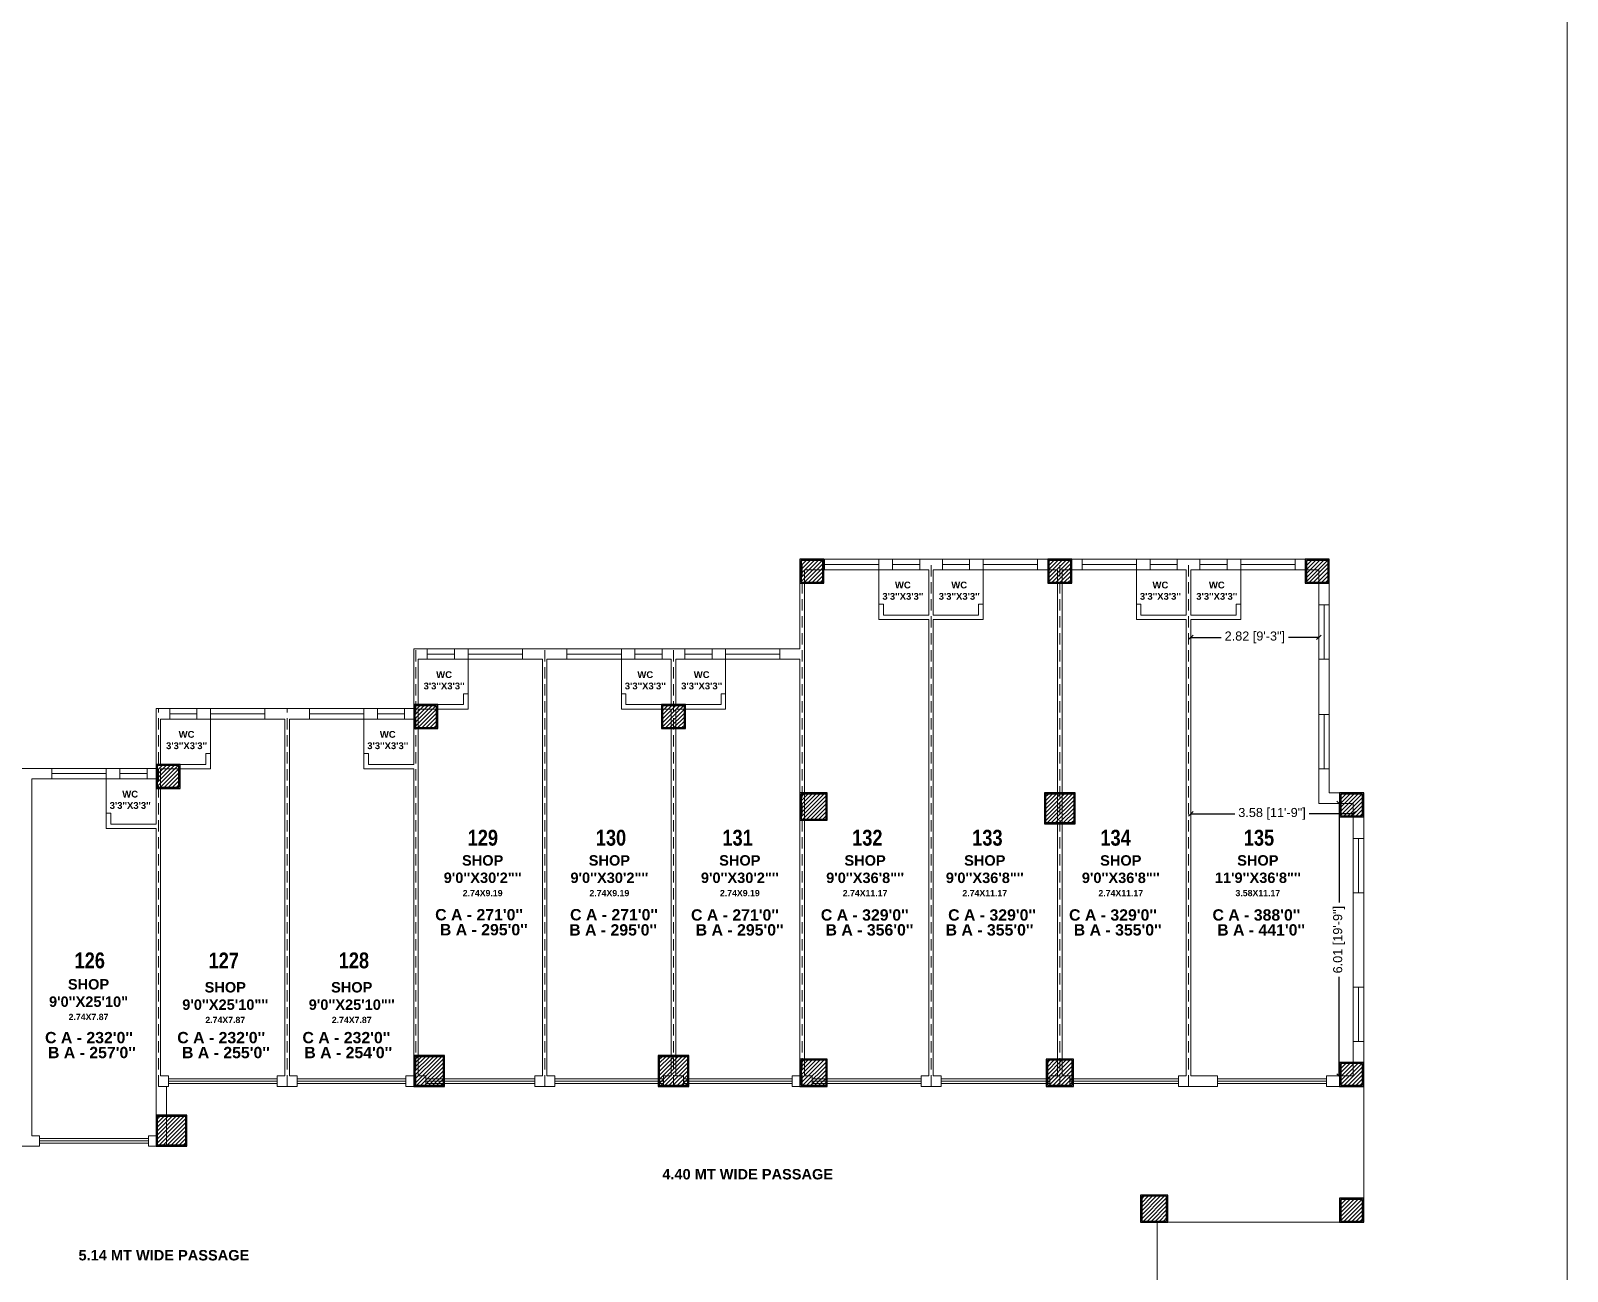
# Model space of a CAD drawing. Header units: metres. Extents: x 0 to 8495, y 0 to 3455.
# Drawn here: x 8360.82 to 8394.72, y 251.04 to 278.4 of the extents above; entities that cross this region are included whole.
import ezdxf

# ---------------------------------------------------------------- set-up
doc = ezdxf.new("R2010")
doc.units = ezdxf.units.M
doc.header["$MEASUREMENT"] = 0
doc.linetypes.add('DASH2', pattern=[0.375, 0.25, -0.125])
doc.layers.get('0').update_dxf_attribs({"lineweight": 18})
doc.layers.add('Columns', color=12, linetype='Continuous', lineweight=25)
doc.styles.add('Annotative', font='arial.ttf')
doc.styles.get("Standard").update_dxf_attribs({"font": 'ARIALN.TTF', "height": 0.2})
doc.dimstyles.get("Standard").update_dxf_attribs({"dimtxt": 0.2, "dimasz": 0.1, "dimexe": 0.08, "dimexo": 0.1125, "dimgap": 0.09, "dimtad": 0, "dimtoh": 1, "dimzin": 0, "dimdsep": 46, "dimtxsty": 'Annotative', "dimblk": 'OBLIQUE', "dimcen": 0.09, "dimse1": 1, "dimse2": 1, "dimclrt": 256, "dimadec": 0, "dimazin": 0, "dimtfac": 1, "dimtofl": 0, "dimtmove": 0, "dimatfit": 3, "dimldrblk": 'OBLIQUE', "dimfxl": 1, "dimtolj": 1, "dimtzin": 0, "dimarcsym": 0})

# ---------------------------------------------------------------- blocks, each defined once
blk = doc.blocks.new('_Oblique')
at = {"color": 0, "linetype": 'ByBlock', "lineweight": -2}
blk.add_line((-0.5, -0.5), (0.5, 0.5), dxfattribs=at)
blk = doc.blocks.new('*D61')
at = {"color": 0, "lineweight": -2, "transparency": 16777216}
for p, q in [((8386.419, 265.019), (8387.087, 265.019)), ((8389.243, 265.019), (8388.574, 265.019))]:
    blk.add_line(p, q, dxfattribs=at)
at = {"layer": 'Defpoints', "color": 0, "transparency": 16777216}
for p in [(8386.419, 266.513), (8389.243, 266.513), (8389.243, 265.019)]:
    blk.add_point(p, dxfattribs=at)
at = {"color": 0, "lineweight": -2, "transparency": 16777216, "xscale": 0.1, "yscale": 0.1, "zscale": 0.1, "rotation": 180}
blk.add_blockref('_Oblique', (8386.419, 265.019), dxfattribs=at)
at = {"color": 0, "lineweight": -2, "transparency": 16777216, "xscale": 0.1, "yscale": 0.1, "zscale": 0.1}
blk.add_blockref('_Oblique', (8389.243, 265.019), dxfattribs=at)
at = {"lineweight": 0, "transparency": 16777216, "insert": (8387.831, 265.019), "char_height": 0.2, "attachment_point": 5, "style": 'Annotative'}
blk.add_mtext('\\A1;2.82 [9\'-3"]', dxfattribs=at)
blk = doc.blocks.new('*D62')
at = {"color": 0, "lineweight": -2, "transparency": 16777216}
for p, q in [((8386.419, 261.126), (8387.391, 261.126)), ((8390.002, 261.126), (8389.03, 261.126))]:
    blk.add_line(p, q, dxfattribs=at)
at = {"layer": 'Defpoints', "color": 0, "transparency": 16777216}
for p in [(8386.419, 261.357), (8386.419, 261.126), (8390.002, 261.357)]:
    blk.add_point(p, dxfattribs=at)
at = {"color": 0, "lineweight": -2, "transparency": 16777216, "xscale": 0.1, "yscale": 0.1, "zscale": 0.1, "rotation": 180}
blk.add_blockref('_Oblique', (8386.419, 261.126), dxfattribs=at)
at = {"color": 0, "lineweight": -2, "transparency": 16777216, "xscale": 0.1, "yscale": 0.1, "zscale": 0.1}
blk.add_blockref('_Oblique', (8390.002, 261.126), dxfattribs=at)
at = {"lineweight": 0, "transparency": 16777216, "insert": (8388.21, 261.126), "char_height": 0.2, "attachment_point": 5, "style": 'Annotative'}
blk.add_mtext('\\A1;3.58 [11\'-9"]', dxfattribs=at)
blk = doc.blocks.new('*D63')
at = {"color": 0, "lineweight": -2, "transparency": 16777216}
for p, q in [((8389.688, 261.357), (8389.688, 259.17)), ((8389.688, 255.344), (8389.688, 257.531))]:
    blk.add_line(p, q, dxfattribs=at)
at = {"layer": 'Defpoints', "color": 0, "transparency": 16777216}
for p in [(8390.002, 261.357), (8389.688, 255.344), (8390.002, 255.344)]:
    blk.add_point(p, dxfattribs=at)
at = {"color": 0, "lineweight": -2, "transparency": 16777216, "xscale": 0.1, "yscale": 0.1, "zscale": 0.1}
for p, rotation in [((8389.688, 261.357), 90), ((8389.688, 255.344), 270)]:
    blk.add_blockref('_Oblique', p, dxfattribs=dict(at, rotation=rotation))
at = {"lineweight": 0, "transparency": 16777216, "insert": (8389.688, 258.351), "char_height": 0.2, "attachment_point": 5, "rotation": 90, "style": 'Annotative'}
blk.add_mtext('\\A1;6.01 [19\'-9"]', dxfattribs=at)

msp = doc.modelspace()

# ---------------------------------------------------------------- hatches: boundary and pattern name
at = {"layer": 'Columns', "lineweight": 20}
h = msp.add_hatch(dxfattribs=at)
h.set_pattern_fill('ANSI31', color=5, scale=0.5)
h.set_pattern_definition([(45, (1246.628405, -191.617604), (-0.0441941738, 0.0441941738), [])])
h.paths.add_polyline_path([(8377.82, 266.238), (8378.3, 266.238), (8378.3, 266.718), (8377.82, 266.718)])
h = msp.add_hatch(dxfattribs=at)
h.set_pattern_fill('ANSI31', color=5, scale=0.5)
h.set_pattern_definition([(45, (1252.095837, -191.617604), (-0.0441941738, 0.0441941738), [])])
h.paths.add_polyline_path([(8383.288, 266.238), (8383.768, 266.238), (8383.768, 266.718), (8383.288, 266.718)])
h = msp.add_hatch(dxfattribs=at)
h.set_pattern_fill('ANSI31', color=5, scale=0.5)
h.set_pattern_definition([(45, (1257.77601, -191.617604), (-0.0441941738, 0.0441941738), [])])
h.paths.add_polyline_path([(8388.968, 266.238), (8389.448, 266.238), (8389.448, 266.718), (8388.968, 266.718)])
h = msp.add_hatch(dxfattribs=at)
h.set_pattern_fill('ANSI31', color=5, scale=0.5)
h.set_pattern_definition([(45, (1238.10476, -194.824594), (-0.0441941738, 0.0441941738), [])])
h.paths.add_polyline_path([(8369.297, 263.031), (8369.777, 263.031), (8369.777, 263.511), (8369.297, 263.511)])
h = msp.add_hatch(dxfattribs=at)
h.set_pattern_fill('ANSI31', color=5, scale=0.5)
h.set_pattern_definition([(45, (1243.57219, -194.824594), (-0.0441941738, 0.0441941738), [])])
h.paths.add_polyline_path([(8374.764, 263.031), (8375.244, 263.031), (8375.244, 263.511), (8374.764, 263.511)])
h = msp.add_hatch(dxfattribs=at)
h.set_pattern_fill('ANSI31', color=5, scale=0.5)
h.set_pattern_definition([(45, (1232.42233, -196.14259), (-0.0441941738, 0.0441941738), [])])
h.paths.add_polyline_path([(8363.614, 261.713), (8364.094, 261.713), (8364.094, 262.193), (8363.614, 262.193)])
at = {"layer": 'Columns'}
h = msp.add_hatch(dxfattribs=at)
h.set_pattern_fill('ANSI31', scale=0.5)
h.set_pattern_definition([(45, (1246.663405, -196.77355), (-0.0441941738, 0.0441941738), [])])
h.paths.add_polyline_path([(8377.82, 261.012), (8378.37, 261.012), (8378.37, 261.562), (8377.82, 261.562)])
h = msp.add_hatch(dxfattribs=at)
h.set_pattern_fill('ANSI31', color=6, scale=0.5)
h.set_pattern_definition([(45, (1252.170837, -196.92355), (-0.0441941738, 0.0441941738), [])])
h.paths.add_polyline_path([(8383.843, 260.932), (8383.843, 261.562), (8383.213, 261.562), (8383.213, 260.932)])
at = {"layer": 'Columns', "lineweight": 20}
h = msp.add_hatch(dxfattribs=at)
h.set_pattern_fill('ANSI31', color=5, scale=0.5)
h.set_pattern_definition([(45, (1258.53495, -196.77355), (-0.0441941738, 0.0441941738), [])])
h.paths.add_polyline_path([(8389.727, 261.082), (8390.207, 261.082), (8390.207, 261.562), (8389.727, 261.562)])
at = {"layer": 'Columns'}
h = msp.add_hatch(dxfattribs=at)
h.set_pattern_fill('ANSI31', color=6, scale=0.5)
h.set_pattern_definition([(45, (1238.25476, -202.71749), (-0.0441941738, 0.0441941738), [])])
h.paths.add_polyline_path([(8369.927, 255.139), (8369.927, 255.769), (8369.297, 255.769), (8369.297, 255.139)])
h = msp.add_hatch(dxfattribs=at)
h.set_pattern_fill('ANSI31', color=6, scale=0.5)
h.set_pattern_definition([(45, (1243.64719, -202.71749), (-0.0441941738, 0.0441941738), [])])
h.paths.add_polyline_path([(8375.319, 255.139), (8375.319, 255.769), (8374.689, 255.769), (8374.689, 255.139)])
h = msp.add_hatch(dxfattribs=at)
h.set_pattern_fill('ANSI31', scale=0.5)
h.set_pattern_definition([(45, (1246.663405, -202.64749), (-0.0441941738, 0.0441941738), [])])
h.paths.add_polyline_path([(8377.82, 255.139), (8378.37, 255.139), (8378.37, 255.689), (8377.82, 255.689)])
h = msp.add_hatch(dxfattribs=at)
h.set_pattern_fill('ANSI31', scale=0.5)
h.set_pattern_definition([(45, (1252.095837, -202.64749), (-0.0441941738, 0.0441941738), [])])
h.paths.add_polyline_path([(8383.253, 255.139), (8383.803, 255.139), (8383.803, 255.689), (8383.253, 255.689)])
at = {"layer": 'Columns', "lineweight": 20}
h = msp.add_hatch(dxfattribs=at)
h.set_pattern_fill('ANSI31', color=5, scale=0.5)
h.set_pattern_definition([(45, (1258.53495, -202.71749), (-0.0441941738, 0.0441941738), [])])
h.paths.add_polyline_path([(8389.727, 255.139), (8390.207, 255.139), (8390.207, 255.619), (8389.727, 255.619)])
at = {"layer": 'Columns'}
h = msp.add_hatch(dxfattribs=at)
h.set_pattern_fill('ANSI31', color=6, scale=0.5)
h.set_pattern_definition([(45, (1232.57233, -204.035485), (-0.0441941738, 0.0441941738), [])])
h.paths.add_polyline_path([(8364.244, 253.821), (8364.244, 254.451), (8363.614, 254.451), (8363.614, 253.821)])
h = msp.add_hatch(dxfattribs=at)
h.set_pattern_fill('ANSI31', scale=0.5)
h.set_pattern_definition([(45, (1254.17705, -205.645864), (-0.0441941738, 0.0441941738), [])])
h.paths.add_polyline_path([(8385.334, 252.14), (8385.884, 252.14), (8385.884, 252.69), (8385.334, 252.69)])
at = {"layer": 'Columns', "lineweight": 20}
h = msp.add_hatch(dxfattribs=at)
h.set_pattern_fill('ANSI31', color=5, scale=0.5)
h.set_pattern_definition([(45, (1258.53495, -205.715864), (-0.0441941738, 0.0441941738), [])])
h.paths.add_polyline_path([(8389.727, 252.14), (8390.207, 252.14), (8390.207, 252.62), (8389.727, 252.62)])

# ---------------------------------------------------------------- linework, layer by layer
at = {"lineweight": 0}
for p, q in [((8386.549, 266.743), (8377.795, 266.743)), ((8377.795, 264.766), (8377.795, 266.743)), ((8380.636, 266.513), (8377.895, 266.513)), ((8377.895, 266.084), (8377.895, 266.513)), ((8379.536, 266.513), (8379.536, 265.413)), ((8379.636, 266.513), (8379.536, 266.513)), ((8379.536, 266.513), (8379.536, 265.753)), ((8379.636, 266.513), (8380.636, 266.513)), ((8380.636, 266.513), (8379.636, 266.513)), ((8380.136, 266.743), (8379.836, 266.743)), ((8379.836, 266.743), (8379.836, 266.513)), ((8379.836, 266.628), (8380.436, 266.628)), ((8379.836, 266.513), (8380.436, 266.513)), ((8380.436, 266.513), (8380.436, 266.743)), ((8383.478, 266.743), (8380.636, 266.743)), ((8380.636, 266.513), (8380.636, 265.513)), ((8380.636, 266.084), (8380.636, 266.513)), ((8380.636, 266.513), (8380.636, 265.513)), ((8380.636, 266.513), (8380.636, 265.513)), ((8380.636, 266.513), (8380.636, 265.513)), ((8380.636, 266.513), (8380.636, 265.513)), ((8380.636, 266.084), (8380.636, 266.513)), ((8380.736, 266.513), (8380.736, 265.513)), ((8383.478, 266.513), (8380.736, 266.513)), ((8380.736, 266.084), (8380.736, 266.513)), ((8380.736, 266.513), (8380.736, 265.513)), ((8380.736, 266.084), (8380.736, 266.513)), ((8380.736, 266.513), (8380.736, 265.513)), ((8380.736, 266.513), (8380.736, 265.513)), ((8380.736, 266.513), (8380.736, 265.513)), ((8381.736, 266.513), (8380.736, 266.513)), ((8380.736, 266.513), (8380.736, 265.513)), ((8380.736, 266.513), (8381.736, 266.513)), ((8380.936, 266.513), (8380.936, 266.743)), ((8381.536, 266.628), (8380.936, 266.628)), ((8381.536, 266.513), (8380.936, 266.513)), ((8381.236, 266.743), (8381.536, 266.743)), ((8381.536, 266.743), (8381.536, 266.513)), ((8381.736, 266.513), (8381.836, 266.513)), ((8381.836, 266.513), (8381.836, 265.413)), ((8381.836, 266.513), (8381.836, 265.753)), ((8382.478, 266.513), (8383.478, 266.513)), ((8383.478, 266.513), (8382.478, 266.513)), ((8386.549, 266.743), (8383.478, 266.743)), ((8383.478, 266.513), (8383.478, 265.513)), ((8383.478, 266.084), (8383.478, 266.513)), ((8383.478, 266.513), (8383.478, 265.513)), ((8383.478, 266.513), (8383.478, 265.513)), ((8383.478, 266.513), (8383.478, 265.513)), ((8383.478, 266.513), (8383.478, 265.513)), ((8383.478, 266.513), (8383.478, 265.513)), ((8383.478, 266.084), (8383.478, 266.513)), ((8383.478, 266.513), (8383.478, 265.513)), ((8383.478, 266.513), (8383.478, 265.513)), ((8383.478, 266.513), (8383.478, 265.513)), ((8383.478, 266.513), (8383.478, 265.513)), ((8386.319, 266.513), (8383.578, 266.513)), ((8383.578, 266.084), (8383.578, 266.513)), ((8383.578, 266.513), (8383.578, 255.344)), ((8383.578, 266.084), (8383.578, 266.513)), ((8385.219, 266.513), (8385.219, 265.413)), ((8385.319, 266.513), (8385.219, 266.513)), ((8385.219, 266.513), (8385.219, 265.753)), ((8385.319, 266.513), (8386.319, 266.513)), ((8386.319, 266.513), (8385.319, 266.513)), ((8385.819, 266.743), (8385.519, 266.743)), ((8385.519, 266.743), (8385.519, 266.513)), ((8385.519, 266.628), (8386.119, 266.628)), ((8385.519, 266.513), (8386.119, 266.513)), ((8386.119, 266.513), (8386.119, 266.743)), ((8386.319, 266.513), (8386.319, 265.513)), ((8386.319, 266.513), (8386.319, 265.513)), ((8386.319, 266.513), (8386.319, 265.513)), ((8386.319, 266.513), (8386.319, 265.513)), ((8386.319, 266.513), (8386.319, 265.513)), ((8386.319, 266.513), (8386.319, 265.513)), ((8386.419, 266.513), (8386.419, 265.513)), ((8386.419, 266.513), (8389.243, 266.513)), ((8386.419, 266.513), (8386.419, 265.513)), ((8386.419, 266.513), (8386.419, 265.513)), ((8386.419, 266.513), (8386.419, 265.513)), ((8386.419, 266.513), (8386.419, 265.513)), ((8386.419, 266.513), (8386.419, 265.513)), ((8387.419, 266.513), (8386.419, 266.513)), ((8386.419, 266.513), (8386.419, 265.513)), ((8386.419, 266.513), (8387.419, 266.513)), ((8386.549, 266.743), (8389.473, 266.743)), ((8386.619, 266.513), (8386.619, 266.743)), ((8387.219, 266.628), (8386.619, 266.628)), ((8387.219, 266.513), (8386.619, 266.513)), ((8386.919, 266.743), (8387.219, 266.743)), ((8387.219, 266.743), (8387.219, 266.513)), ((8387.419, 266.513), (8387.519, 266.513)), ((8387.519, 266.513), (8387.519, 265.413)), ((8387.519, 266.513), (8387.519, 265.753)), ((8388.819, 266.513), (8388.719, 266.513)), ((8389.243, 266.513), (8389.243, 261.357)), ((8389.473, 266.743), (8389.473, 261.587)), ((8377.895, 266.084), (8377.895, 255.344)), ((8383.478, 266.072), (8383.478, 265.513)), ((8383.478, 266.072), (8383.478, 265.513)), ((8379.536, 265.753), (8379.636, 265.753)), ((8379.636, 265.753), (8379.636, 265.513)), ((8379.636, 265.513), (8380.636, 265.513)), ((8381.736, 265.513), (8380.736, 265.513)), ((8381.736, 265.753), (8381.736, 265.513)), ((8381.836, 265.753), (8381.736, 265.753)), ((8385.219, 265.753), (8385.319, 265.753)), ((8385.319, 265.753), (8385.319, 265.513)), ((8385.319, 265.513), (8386.319, 265.513)), ((8387.419, 265.513), (8386.419, 265.513)), ((8387.419, 265.753), (8387.419, 265.513)), ((8387.519, 265.753), (8387.419, 265.753)), ((8379.536, 265.413), (8380.636, 265.413)), ((8380.636, 265.413), (8380.636, 255.344)), ((8380.736, 265.413), (8380.736, 255.344)), ((8381.836, 265.413), (8380.736, 265.413)), ((8383.478, 265.413), (8383.478, 255.344)), ((8383.478, 265.413), (8383.478, 255.344)), ((8385.219, 265.413), (8386.319, 265.413)), ((8386.319, 265.413), (8386.319, 255.344)), ((8386.419, 265.413), (8386.419, 255.344)), ((8387.519, 265.413), (8386.419, 265.413)), ((8375.054, 264.766), (8369.272, 264.766)), ((8369.272, 263.448), (8369.272, 264.766)), ((8372.113, 264.536), (8369.372, 264.536)), ((8369.372, 263.536), (8369.372, 264.536)), ((8369.372, 264.536), (8369.372, 263.536)), ((8369.372, 264.107), (8369.372, 264.536)), ((8369.372, 264.536), (8369.372, 263.536)), ((8369.372, 264.107), (8369.372, 264.536)), ((8369.372, 264.536), (8369.372, 263.536)), ((8369.372, 264.536), (8369.372, 263.536)), ((8369.372, 264.536), (8369.372, 263.536)), ((8370.372, 264.536), (8369.372, 264.536)), ((8369.372, 264.536), (8369.372, 263.536)), ((8369.372, 264.536), (8370.372, 264.536)), ((8369.572, 264.536), (8369.572, 264.766)), ((8370.172, 264.651), (8369.572, 264.651)), ((8370.172, 264.536), (8369.572, 264.536)), ((8369.872, 264.766), (8370.172, 264.766)), ((8370.172, 264.766), (8370.172, 264.536)), ((8370.372, 264.536), (8370.472, 264.536)), ((8370.472, 264.536), (8370.472, 263.436)), ((8370.472, 264.536), (8370.472, 263.776)), ((8374.954, 264.766), (8372.113, 264.766)), ((8372.113, 264.536), (8372.113, 255.344)), ((8372.213, 264.536), (8372.213, 255.344)), ((8374.954, 264.536), (8372.213, 264.536)), ((8372.213, 264.107), (8372.213, 264.536)), ((8373.854, 264.536), (8373.854, 263.436)), ((8373.954, 264.536), (8373.854, 264.536)), ((8373.854, 264.536), (8373.854, 263.776)), ((8373.954, 264.536), (8374.954, 264.536)), ((8374.954, 264.536), (8373.954, 264.536)), ((8374.454, 264.766), (8374.154, 264.766)), ((8374.154, 264.766), (8374.154, 264.536)), ((8374.154, 264.651), (8374.754, 264.651)), ((8374.154, 264.536), (8374.754, 264.536)), ((8374.754, 264.536), (8374.754, 264.766)), ((8377.795, 264.766), (8374.954, 264.766)), ((8374.954, 264.536), (8374.954, 263.536)), ((8374.954, 264.107), (8374.954, 264.536)), ((8374.954, 264.536), (8374.954, 263.536)), ((8374.954, 264.536), (8374.954, 263.536)), ((8374.954, 264.536), (8374.954, 263.536)), ((8374.954, 264.536), (8374.954, 263.536)), ((8374.954, 264.107), (8374.954, 264.536)), ((8375.054, 264.536), (8375.054, 263.536)), ((8377.795, 264.536), (8375.054, 264.536)), ((8375.054, 264.107), (8375.054, 264.536)), ((8375.054, 264.536), (8375.054, 263.536)), ((8375.054, 264.107), (8375.054, 264.536)), ((8375.054, 264.536), (8375.054, 263.536)), ((8375.054, 264.536), (8375.054, 263.536)), ((8375.054, 264.536), (8375.054, 263.536)), ((8376.054, 264.536), (8375.054, 264.536)), ((8375.054, 264.536), (8375.054, 263.536)), ((8375.054, 264.536), (8376.054, 264.536)), ((8375.254, 264.536), (8375.254, 264.766)), ((8375.854, 264.651), (8375.254, 264.651)), ((8375.854, 264.536), (8375.254, 264.536)), ((8375.554, 264.766), (8375.854, 264.766)), ((8375.854, 264.766), (8375.854, 264.536)), ((8376.054, 264.536), (8376.154, 264.536)), ((8376.154, 264.536), (8376.154, 263.436)), ((8376.154, 264.536), (8376.154, 263.776)), ((8377.795, 264.766), (8376.695, 264.766)), ((8376.795, 264.536), (8377.795, 264.536)), ((8377.795, 264.536), (8376.795, 264.536)), ((8377.795, 264.536), (8377.795, 263.536)), ((8377.795, 264.536), (8377.795, 263.536)), ((8377.795, 264.536), (8377.795, 263.536)), ((8377.795, 264.536), (8377.795, 263.536)), ((8377.795, 264.536), (8377.795, 263.536)), ((8377.795, 264.536), (8377.795, 263.536)), ((8369.372, 264.107), (8369.372, 263.536)), ((8374.954, 264.095), (8374.954, 263.536)), ((8370.372, 263.776), (8370.372, 263.536)), ((8370.472, 263.776), (8370.372, 263.776)), ((8373.854, 263.776), (8373.954, 263.776)), ((8373.954, 263.776), (8373.954, 263.536)), ((8376.054, 263.776), (8376.054, 263.536)), ((8376.154, 263.776), (8376.054, 263.776)), ((8369.272, 263.448), (8363.589, 263.448)), ((8363.589, 262.13), (8363.589, 263.448)), ((8363.589, 263.448), (8363.589, 262.448)), ((8363.589, 263.019), (8363.589, 263.448)), ((8363.589, 263.448), (8363.589, 262.448)), ((8363.589, 263.448), (8363.589, 262.448)), ((8363.589, 263.448), (8363.589, 262.448)), ((8363.589, 263.448), (8363.589, 262.448)), ((8363.589, 263.019), (8363.589, 263.448)), ((8364.689, 263.448), (8363.689, 263.448)), ((8363.689, 263.448), (8364.689, 263.448)), ((8363.889, 263.218), (8363.889, 263.448)), ((8364.189, 263.448), (8364.489, 263.448)), ((8364.489, 263.448), (8364.489, 263.218)), ((8369.272, 263.448), (8366.43, 263.448)), ((8368.772, 263.448), (8368.472, 263.448)), ((8368.472, 263.448), (8368.472, 263.218)), ((8369.072, 263.218), (8369.072, 263.448)), ((8370.372, 263.536), (8369.372, 263.536)), ((8369.372, 263.436), (8369.372, 256.432)), ((8370.472, 263.436), (8369.372, 263.436)), ((8373.854, 263.436), (8374.954, 263.436)), ((8373.954, 263.536), (8374.954, 263.536)), ((8374.954, 263.436), (8374.954, 255.344)), ((8376.054, 263.536), (8375.054, 263.536)), ((8375.054, 263.436), (8375.054, 255.344)), ((8376.154, 263.436), (8375.054, 263.436)), ((8377.795, 263.436), (8377.795, 255.344)), ((8363.689, 263.218), (8363.689, 262.218)), ((8366.43, 263.218), (8363.689, 263.218)), ((8363.689, 262.789), (8363.689, 263.218)), ((8363.689, 263.218), (8363.689, 262.448)), ((8363.689, 263.019), (8363.689, 263.218)), ((8363.689, 263.218), (8363.689, 262.448)), ((8363.689, 263.019), (8363.689, 263.218)), ((8363.689, 263.218), (8363.689, 262.448)), ((8363.689, 263.218), (8363.689, 262.448)), ((8363.689, 263.218), (8363.689, 262.448)), ((8363.689, 263.218), (8363.689, 262.448)), ((8364.489, 263.333), (8363.889, 263.333)), ((8364.489, 263.218), (8363.889, 263.218)), ((8364.689, 263.218), (8364.789, 263.218)), ((8364.789, 263.218), (8364.789, 262.118)), ((8364.789, 263.218), (8364.789, 262.458)), ((8366.43, 263.218), (8366.43, 255.344)), ((8366.53, 263.218), (8366.53, 255.344)), ((8369.272, 263.218), (8366.53, 263.218)), ((8368.172, 263.218), (8368.172, 262.118)), ((8368.272, 263.218), (8368.172, 263.218)), ((8368.172, 263.218), (8368.172, 262.458)), ((8368.272, 263.218), (8369.272, 263.218)), ((8369.272, 263.218), (8368.272, 263.218)), ((8368.472, 263.333), (8369.072, 263.333)), ((8368.472, 263.218), (8369.072, 263.218)), ((8369.272, 263.218), (8369.272, 262.218)), ((8369.272, 262.218), (8369.272, 263.218)), ((8369.272, 263.218), (8369.272, 262.218)), ((8369.272, 262.789), (8369.272, 263.218)), ((8369.272, 263.218), (8369.272, 262.218)), ((8369.272, 263.218), (8369.272, 262.218)), ((8369.272, 263.218), (8369.272, 262.218)), ((8369.272, 263.218), (8369.272, 262.218)), ((8369.272, 262.789), (8369.272, 263.218)), ((8363.589, 263.007), (8363.589, 262.448)), ((8369.272, 262.777), (8369.272, 262.218)), ((8364.689, 262.458), (8364.689, 262.218)), ((8364.789, 262.458), (8364.689, 262.458)), ((8368.172, 262.458), (8368.272, 262.458)), ((8368.272, 262.458), (8368.272, 262.218)), ((8363.589, 262.13), (8357.907, 262.13)), ((8363.089, 262.13), (8362.789, 262.13)), ((8362.789, 262.13), (8362.789, 261.9)), ((8363.389, 261.9), (8363.389, 262.13)), ((8364.689, 262.218), (8363.689, 262.218)), ((8363.689, 262.118), (8363.689, 255.344)), ((8364.789, 262.118), (8363.689, 262.118)), ((8368.172, 262.118), (8369.272, 262.118)), ((8368.272, 262.218), (8369.272, 262.218)), ((8369.272, 262.118), (8369.272, 255.344)), ((8360.848, 261.9), (8360.848, 254.026)), ((8363.589, 261.9), (8360.848, 261.9)), ((8362.489, 261.9), (8362.489, 260.8)), ((8362.589, 261.9), (8362.489, 261.9)), ((8362.489, 261.9), (8362.489, 261.14)), ((8362.589, 261.9), (8363.589, 261.9)), ((8363.589, 261.9), (8362.589, 261.9)), ((8362.789, 262.015), (8363.389, 262.015)), ((8362.789, 261.9), (8363.389, 261.9)), ((8363.589, 261.9), (8363.589, 260.9)), ((8389.473, 261.587), (8390.232, 261.587)), ((8390.232, 261.587), (8390.232, 254.89)), ((8362.489, 261.14), (8362.589, 261.14)), ((8362.589, 261.14), (8362.589, 260.9)), ((8389.243, 261.357), (8390.002, 261.357)), ((8390.002, 261.357), (8390.002, 255.344)), ((8362.489, 260.8), (8363.589, 260.8)), ((8362.589, 260.9), (8363.589, 260.9)), ((8363.589, 260.8), (8363.589, 254.026)), ((8369.372, 256.432), (8369.372, 255.344)), ((8363.86, 255.344), (8363.689, 255.344)), ((8363.86, 255.344), (8363.86, 255.114)), ((8366.43, 255.344), (8366.26, 255.344)), ((8366.26, 255.344), (8366.26, 255.114)), ((8366.701, 255.344), (8366.53, 255.344)), ((8366.701, 255.344), (8366.701, 255.114)), ((8369.272, 255.344), (8369.101, 255.344)), ((8369.101, 255.344), (8369.101, 255.114)), ((8369.542, 255.344), (8369.372, 255.344)), ((8369.542, 255.344), (8369.542, 255.114)), ((8372.113, 255.344), (8371.942, 255.344)), ((8371.942, 255.344), (8371.942, 255.114)), ((8372.383, 255.344), (8372.213, 255.344)), ((8372.383, 255.344), (8372.383, 255.114)), ((8374.954, 255.344), (8374.783, 255.344)), ((8374.783, 255.344), (8374.783, 255.114)), ((8375.225, 255.344), (8375.054, 255.344)), ((8375.225, 255.344), (8375.225, 255.114)), ((8377.795, 255.344), (8377.625, 255.344)), ((8377.625, 255.344), (8377.625, 255.114)), ((8378.066, 255.344), (8377.895, 255.344)), ((8378.066, 255.344), (8378.066, 255.114)), ((8380.636, 255.344), (8380.466, 255.344)), ((8380.466, 255.344), (8380.466, 255.114)), ((8380.907, 255.344), (8380.736, 255.344)), ((8380.907, 255.344), (8380.907, 255.114)), ((8383.478, 255.344), (8383.307, 255.344)), ((8383.307, 255.344), (8383.307, 255.114)), ((8383.478, 255.344), (8383.307, 255.344)), ((8383.307, 255.344), (8383.307, 255.114)), ((8383.748, 255.344), (8383.578, 255.344)), ((8383.748, 255.344), (8383.578, 255.344)), ((8383.748, 255.344), (8383.748, 255.114)), ((8383.748, 255.344), (8383.748, 255.114)), ((8386.319, 255.344), (8386.148, 255.344)), ((8386.148, 255.344), (8386.148, 255.114)), ((8387.01, 255.344), (8386.419, 255.344)), ((8387.01, 255.344), (8387.01, 255.114)), ((8389.41, 255.344), (8389.41, 255.114)), ((8389.41, 255.344), (8390.002, 255.344)), ((8363.819, 255.114), (8363.819, 253.796)), ((8363.86, 255.114), (8363.819, 255.114)), ((8366.701, 255.114), (8366.26, 255.114)), ((8369.502, 255.114), (8369.101, 255.114)), ((8369.542, 255.114), (8369.502, 255.114)), ((8372.383, 255.114), (8371.942, 255.114)), ((8375.054, 255.114), (8374.783, 255.114)), ((8375.225, 255.114), (8375.054, 255.114)), ((8378.066, 255.114), (8377.625, 255.114)), ((8380.736, 255.114), (8380.466, 255.114)), ((8380.907, 255.114), (8380.736, 255.114)), ((8383.578, 255.114), (8383.307, 255.114)), ((8383.578, 255.114), (8383.307, 255.114)), ((8383.748, 255.114), (8383.578, 255.114)), ((8383.748, 255.114), (8383.578, 255.114)), ((8386.549, 255.114), (8386.148, 255.114)), ((8386.419, 255.114), (8387.01, 255.114)), ((8387.01, 255.114), (8386.549, 255.114)), ((8389.473, 255.114), (8389.41, 255.114)), ((8389.41, 255.114), (8390.002, 255.114)), ((8390.002, 255.114), (8389.41, 255.114)), ((8390.232, 255.114), (8389.473, 255.114)), ((8361.019, 254.026), (8360.848, 254.026)), ((8361.019, 254.026), (8361.019, 253.796)), ((8363.589, 254.026), (8363.419, 254.026)), ((8363.419, 254.026), (8363.419, 253.796)), ((8361.019, 253.796), (8360.577, 253.796)), ((8363.819, 253.796), (8363.419, 253.796))]:
    msp.add_line(p, q, dxfattribs=at)
at = {"color": 1, "linetype": 'DASH2', "lineweight": 0}
for p, q in [((8377.845, 255.114), (8377.845, 266.743)), ((8380.686, 255.114), (8380.686, 266.743)), ((8383.528, 255.114), (8383.528, 266.743)), ((8386.369, 255.114), (8386.369, 266.743)), ((8369.322, 255.114), (8369.322, 264.766)), ((8372.163, 255.114), (8372.163, 264.766)), ((8375.004, 255.114), (8375.004, 264.766)), ((8363.639, 255.114), (8363.639, 263.448)), ((8366.48, 255.114), (8366.48, 263.448))]:
    msp.add_line(p, q, dxfattribs=at)
at = {"color": 134, "lineweight": 0}
for p, q in [((8379.536, 266.513), (8379.536, 265.753)), ((8381.836, 266.513), (8381.836, 265.753)), ((8385.219, 266.513), (8385.219, 265.753)), ((8387.519, 266.513), (8387.519, 265.753)), ((8370.472, 264.536), (8370.472, 263.776)), ((8373.854, 264.536), (8373.854, 263.776)), ((8376.154, 264.536), (8376.154, 263.776)), ((8364.789, 263.218), (8364.789, 262.458)), ((8368.172, 263.218), (8368.172, 262.458)), ((8362.489, 261.9), (8362.489, 261.14)), ((8363.86, 255.229), (8366.26, 255.229)), ((8366.701, 255.229), (8369.101, 255.229)), ((8369.542, 255.229), (8371.942, 255.229)), ((8372.383, 255.229), (8374.783, 255.229)), ((8375.225, 255.229), (8377.625, 255.229)), ((8378.066, 255.229), (8380.466, 255.229)), ((8380.907, 255.229), (8383.307, 255.229)), ((8383.748, 255.229), (8386.148, 255.229)), ((8387.01, 255.229), (8389.41, 255.229)), ((8361.019, 253.911), (8363.419, 253.911))]:
    msp.add_line(p, q, dxfattribs=at)
at = {"color": 193, "lineweight": 0}
for p, q in [((8363.86, 255.279), (8366.26, 255.279)), ((8366.701, 255.279), (8369.101, 255.279)), ((8369.542, 255.279), (8371.942, 255.279)), ((8372.383, 255.279), (8374.783, 255.279)), ((8375.225, 255.279), (8377.625, 255.279)), ((8378.066, 255.279), (8380.466, 255.279)), ((8380.907, 255.279), (8383.307, 255.279)), ((8383.748, 255.279), (8386.148, 255.279)), ((8387.01, 255.279), (8389.41, 255.279)), ((8363.86, 255.179), (8366.26, 255.179)), ((8366.701, 255.179), (8369.101, 255.179)), ((8369.542, 255.179), (8371.942, 255.179)), ((8372.383, 255.179), (8374.783, 255.179)), ((8375.225, 255.179), (8377.625, 255.179)), ((8378.066, 255.179), (8380.466, 255.179)), ((8380.907, 255.179), (8383.307, 255.179)), ((8383.748, 255.179), (8386.148, 255.179)), ((8387.01, 255.179), (8389.41, 255.179)), ((8361.019, 253.961), (8363.419, 253.961)), ((8361.019, 253.861), (8363.419, 253.861))]:
    msp.add_line(p, q, dxfattribs=at)
at = {"color": 1, "lineweight": 0}
msp.add_line((8363.639, 255.114), (8363.819, 255.114), dxfattribs=at)
at = {"color": 251, "lineweight": 0}
for p, q in [((8390.232, 255.114), (8390.232, 252.115)), ((8385.679, 252.115), (8385.679, 231.531)), ((8385.679, 252.115), (8390.232, 252.115))]:
    msp.add_line(p, q, dxfattribs=at)
at = {"lineweight": 0}
msp.add_lwpolyline([(8253.018, 335.407), (8394.724, 335.407), (8394.724, 126.342), (8253.018, 126.342)], close=True, dxfattribs=at)
at = {"color": 1, "lineweight": 0}
for points in [[(8379.536, 266.743), (8378.336, 266.743), (8378.336, 266.513), (8379.536, 266.513)], [(8378.336, 266.628), (8379.536, 266.628), (8379.536, 266.628), (8378.336, 266.628)], [(8383.036, 266.743), (8381.836, 266.743), (8381.836, 266.513), (8383.036, 266.513)], [(8381.836, 266.628), (8383.036, 266.628), (8383.036, 266.628), (8381.836, 266.628)], [(8385.219, 266.743), (8384.019, 266.743), (8384.019, 266.513), (8385.219, 266.513)], [(8384.019, 266.628), (8385.219, 266.628), (8385.219, 266.628), (8384.019, 266.628)], [(8388.719, 266.743), (8387.519, 266.743), (8387.519, 266.513), (8388.719, 266.513)], [(8387.519, 266.628), (8388.719, 266.628), (8388.719, 266.628), (8387.519, 266.628)], [(8389.243, 265.74), (8389.473, 265.74), (8389.473, 264.54), (8389.243, 264.54)], [(8389.358, 264.54), (8389.358, 264.54), (8389.358, 265.74), (8389.358, 265.74)], [(8371.672, 264.766), (8370.472, 264.766), (8370.472, 264.536), (8371.672, 264.536)], [(8370.472, 264.651), (8371.672, 264.651), (8371.672, 264.651), (8370.472, 264.651)], [(8373.854, 264.766), (8372.654, 264.766), (8372.654, 264.536), (8373.854, 264.536)], [(8372.654, 264.651), (8373.854, 264.651), (8373.854, 264.651), (8372.654, 264.651)], [(8377.354, 264.766), (8376.154, 264.766), (8376.154, 264.536), (8377.354, 264.536)], [(8376.154, 264.651), (8377.354, 264.651), (8377.354, 264.651), (8376.154, 264.651)], [(8365.989, 263.448), (8364.789, 263.448), (8364.789, 263.218), (8365.989, 263.218)], [(8368.172, 263.448), (8366.972, 263.448), (8366.972, 263.218), (8368.172, 263.218)], [(8364.789, 263.333), (8365.989, 263.333), (8365.989, 263.333), (8364.789, 263.333)], [(8366.972, 263.333), (8368.172, 263.333), (8368.172, 263.333), (8366.972, 263.333)], [(8389.243, 263.316), (8389.473, 263.316), (8389.473, 262.116), (8389.243, 262.116)], [(8389.358, 262.116), (8389.358, 262.116), (8389.358, 263.316), (8389.358, 263.316)], [(8362.489, 262.13), (8361.289, 262.13), (8361.289, 261.9), (8362.489, 261.9)], [(8361.289, 262.015), (8362.489, 262.015), (8362.489, 262.015), (8361.289, 262.015)], [(8390.002, 260.584), (8390.232, 260.584), (8390.232, 259.384), (8390.002, 259.384)], [(8390.117, 259.384), (8390.117, 259.384), (8390.117, 260.584), (8390.117, 260.584)], [(8390.002, 257.302), (8390.232, 257.302), (8390.232, 256.102), (8390.002, 256.102)], [(8390.117, 256.102), (8390.117, 256.102), (8390.117, 257.302), (8390.117, 257.302)]]:
    msp.add_lwpolyline(points, close=True, dxfattribs=at)
at = {"lineweight": 0}
for points in [[(8380.636, 265.513), (8380.636, 266.513)], [(8380.736, 265.513), (8380.736, 266.513)], [(8383.478, 265.313), (8383.478, 266.513)], [(8383.478, 265.313), (8383.478, 266.513)], [(8386.319, 265.513), (8386.319, 266.513)], [(8386.419, 265.513), (8386.419, 266.513)], [(8369.372, 263.536), (8369.372, 264.536)], [(8374.954, 263.536), (8374.954, 264.536)], [(8375.054, 263.536), (8375.054, 264.536)], [(8377.795, 263.436), (8377.795, 264.536)], [(8363.589, 262.448), (8363.589, 263.448)], [(8363.689, 262.448), (8363.689, 263.218)], [(8369.272, 262.218), (8369.272, 263.218)]]:
    msp.add_lwpolyline(points, dxfattribs=at)
at = {"layer": 'Columns', "color": 5, "lineweight": 30}
for points in [[(8377.795, 266.213), (8378.325, 266.213), (8378.325, 266.743), (8377.795, 266.743)], [(8377.82, 266.238), (8378.3, 266.238), (8378.3, 266.718), (8377.82, 266.718)], [(8383.263, 266.213), (8383.793, 266.213), (8383.793, 266.743), (8383.263, 266.743)], [(8383.288, 266.238), (8383.768, 266.238), (8383.768, 266.718), (8383.288, 266.718)], [(8388.943, 266.213), (8389.473, 266.213), (8389.473, 266.743), (8388.943, 266.743)], [(8388.968, 266.238), (8389.448, 266.238), (8389.448, 266.718), (8388.968, 266.718)], [(8369.272, 263.006), (8369.802, 263.006), (8369.802, 263.536), (8369.272, 263.536)], [(8369.297, 263.031), (8369.777, 263.031), (8369.777, 263.511), (8369.297, 263.511)], [(8374.739, 263.006), (8375.269, 263.006), (8375.269, 263.536), (8374.739, 263.536)], [(8374.764, 263.031), (8375.244, 263.031), (8375.244, 263.511), (8374.764, 263.511)], [(8363.589, 261.688), (8364.119, 261.688), (8364.119, 262.218), (8363.589, 262.218)], [(8363.614, 261.713), (8364.094, 261.713), (8364.094, 262.193), (8363.614, 262.193)], [(8389.702, 261.057), (8390.232, 261.057), (8390.232, 261.587), (8389.702, 261.587)], [(8389.727, 261.082), (8390.207, 261.082), (8390.207, 261.562), (8389.727, 261.562)], [(8389.702, 255.114), (8390.232, 255.114), (8390.232, 255.644), (8389.702, 255.644)], [(8389.727, 255.139), (8390.207, 255.139), (8390.207, 255.619), (8389.727, 255.619)], [(8389.702, 252.115), (8390.232, 252.115), (8390.232, 252.645), (8389.702, 252.645)], [(8389.727, 252.14), (8390.207, 252.14), (8390.207, 252.62), (8389.727, 252.62)]]:
    msp.add_lwpolyline(points, close=True, dxfattribs=at)
at = {"layer": 'Columns', "color": 7}
for points in [[(8377.795, 260.987), (8378.395, 260.987), (8378.395, 261.587), (8377.795, 261.587)], [(8377.82, 261.012), (8378.37, 261.012), (8378.37, 261.562), (8377.82, 261.562)], [(8377.795, 255.114), (8378.395, 255.114), (8378.395, 255.714), (8377.795, 255.714)], [(8377.82, 255.139), (8378.37, 255.139), (8378.37, 255.689), (8377.82, 255.689)], [(8383.228, 255.114), (8383.828, 255.114), (8383.828, 255.714), (8383.228, 255.714)], [(8383.253, 255.139), (8383.803, 255.139), (8383.803, 255.689), (8383.253, 255.689)], [(8385.309, 252.115), (8385.909, 252.115), (8385.909, 252.715), (8385.309, 252.715)], [(8385.334, 252.14), (8385.884, 252.14), (8385.884, 252.69), (8385.334, 252.69)]]:
    msp.add_lwpolyline(points, close=True, dxfattribs=at)
at = {"layer": 'Columns', "color": 6}
for points in [[(8383.188, 260.907), (8383.868, 260.907), (8383.868, 261.587), (8383.188, 261.587)], [(8383.213, 260.932), (8383.843, 260.932), (8383.843, 261.562), (8383.213, 261.562)], [(8369.272, 255.114), (8369.952, 255.114), (8369.952, 255.794), (8369.272, 255.794)], [(8369.297, 255.139), (8369.927, 255.139), (8369.927, 255.769), (8369.297, 255.769)], [(8374.664, 255.114), (8375.344, 255.114), (8375.344, 255.794), (8374.664, 255.794)], [(8374.689, 255.139), (8375.319, 255.139), (8375.319, 255.769), (8374.689, 255.769)], [(8363.589, 253.796), (8364.269, 253.796), (8364.269, 254.476), (8363.589, 254.476)], [(8363.614, 253.821), (8364.244, 253.821), (8364.244, 254.451), (8363.614, 254.451)]]:
    msp.add_lwpolyline(points, close=True, dxfattribs=at)

# ---------------------------------------------------------------- texts
at = {"color": 245, "linetype": 'ByBlock', "lineweight": -2, "char_height": 0.15, "width": 2.26927, "attachment_point": 5}
for insert in [(8380.065, 266.048), (8381.308, 266.048), (8385.747, 266.048), (8386.991, 266.048), (8369.943, 264.071), (8374.382, 264.071), (8375.626, 264.071), (8364.261, 262.753), (8368.7, 262.753), (8363.017, 261.435)]:
    msp.add_mtext("{\\fArial|b1|i0|c0|p34;WC\\P3'3''X3'3''}", dxfattribs=dict(at, insert=insert))
at = {"color": 57, "linetype": 'ByBlock', "lineweight": -2, "true_color": 0x80812c, "char_height": 0.35, "width": 5.87922, "attachment_point": 5}
for s, insert in [('{\\fArial Narrow|b1|i0|c0|p34;129}', (8370.798, 260.597)), ('{\\fArial Narrow|b1|i0|c0|p34;130}', (8373.625, 260.597)), ('{\\fArial Narrow|b1|i0|c0|p34;131}', (8376.418, 260.597)), ('{\\fArial Narrow|b1|i0|c0|p34;132}', (8379.281, 260.597)), ('{\\fArial Narrow|b1|i0|c0|p34;133}', (8381.93, 260.597)), ('{\\fArial Narrow|b1|i0|c0|p34;134}', (8384.758, 260.597)), ('{\\fArial Narrow|b1|i0|c0|p34;135}', (8387.922, 260.597)), ('{\\fArial Narrow|b1|i0|c0|p34;126}', (8362.125, 257.891)), ('{\\fArial Narrow|b1|i0|c0|p34;127}', (8365.082, 257.891)), ('{\\fArial Narrow|b1|i0|c0|p34;128}', (8367.953, 257.891))]:
    msp.add_mtext(s, dxfattribs=dict(at, insert=insert))
at = {"color": 167, "linetype": 'ByBlock', "lineweight": -2, "char_height": 0.23, "width": 5.87922, "attachment_point": 5}
for s, insert in [('{\\fArial|b1|i0|c0|p34;SHOP\\P9\'0\'\'X30\'2"\'\'\\P\\H0.6x;2.74X9.19}', (8370.794, 259.761)), ('{\\fArial|b1|i0|c0|p34;SHOP\\P9\'0\'\'X30\'2"\'\'\\P\\H0.6x;2.74X9.19}', (8373.59, 259.761)), ('{\\fArial|b1|i0|c0|p34;SHOP\\P9\'0\'\'X30\'2"\'\'\\P\\H0.6x;2.74X9.19}', (8376.468, 259.761)), ('{\\fArial|b1|i0|c0|p34;SHOP\\P9\'0\'\'X36\'8"\'\'\\P\\H0.6x;2.74X11.17}', (8379.232, 259.761)), ('{\\fArial|b1|i0|c0|p34;SHOP\\P9\'0\'\'X36\'8"\'\'\\P\\H0.6x;2.74X11.17}', (8381.872, 259.761)), ('{\\fArial|b1|i0|c0|p34;SHOP\\P9\'0\'\'X36\'8"\'\'\\P\\H0.6x;2.74X11.17}', (8384.873, 259.761)), ('{\\fArial|b1|i0|c0|p34;SHOP\\P11\'9\'\'X36\'8"\'\'\\P\\H0.6x;3.58X11.17}', (8387.897, 259.761)), ('{\\fArial|b1|i0|c0|p34;SHOP\\P9\'0\'\'X25\'10"\\P\\H0.6x;2.74X7.87}', (8362.098, 257.028)), ('{\\fArial|b1|i0|c0|p34;SHOP\\P9\'0\'\'X25\'10"\'\'\\P\\H0.6x;2.74X7.87}', (8365.115, 256.962)), ('{\\fArial|b1|i0|c0|p34;SHOP\\P9\'0\'\'X25\'10"\'\'\\P\\H0.6x;2.74X7.87}', (8367.905, 256.962))]:
    msp.add_mtext(s, dxfattribs=dict(at, insert=insert))
at = {"color": 1, "linetype": 'ByBlock', "lineweight": -2, "true_color": 0xff1a1a, "char_height": 0.25, "width": 6.93704, "attachment_point": 8}
for s, insert in [("{\\fArial|b1|i0|c0|p34;C A - 271'0''}", (8370.715, 258.773)), ("{\\fArial|b1|i0|c0|p34;C A - 271'0''}", (8373.692, 258.773)), ("{\\fArial|b1|i0|c0|p34;C A - 271'0''}", (8376.36, 258.767)), ("{\\fArial|b1|i0|c0|p34;C A - 329'0''}", (8379.224, 258.767)), ("{\\fArial|b1|i0|c0|p34;C A - 329'0''}", (8382.033, 258.767)), ("{\\fArial|b1|i0|c0|p34;C A - 329'0''}", (8384.701, 258.767)), ("{\\fArial|b1|i0|c0|p34;C A - 388'0''}", (8387.865, 258.767)), ("{\\fArial|b1|i0|c0|p34;B A - 295'0''}", (8370.819, 258.443)), ("{\\fArial|b1|i0|c0|p34;B A - 295'0''}", (8373.672, 258.438)), ("{\\fArial|b1|i0|c0|p34;B A - 295'0''}", (8376.464, 258.438)), ("{\\fArial|b1|i0|c0|p34;B A - 356'0''}", (8379.328, 258.438)), ("{\\fArial|b1|i0|c0|p34;B A - 355'0''}", (8381.977, 258.438)), ("{\\fArial|b1|i0|c0|p34;B A - 355'0''}", (8384.805, 258.438)), ("{\\fArial|b1|i0|c0|p34;B A - 441'0''}", (8387.969, 258.438)), ("{\\fArial|b1|i0|c0|p34;C A - 232'0''}", (8362.108, 256.061)), ("{\\fArial|b1|i0|c0|p34;C A - 232'0''}", (8365.025, 256.061)), ("{\\fArial|b1|i0|c0|p34;C A - 232'0''}", (8367.787, 256.061)), ("{\\fArial|b1|i0|c0|p34;B A - 257'0''}", (8362.172, 255.732)), ("{\\fArial|b1|i0|c0|p34;B A - 255'0''}", (8365.129, 255.732)), ("{\\fArial|b1|i0|c0|p34;B A - 254'0''}", (8367.828, 255.732))]:
    msp.add_mtext(s, dxfattribs=dict(at, insert=insert))
at = {"color": 251, "linetype": 'ByBlock', "lineweight": -2, "char_height": 0.23, "width": 3.84541, "attachment_point": 5}
for s, insert in [('{\\fArial|b1|i0|c0|p34;4.40 MT WIDE PASSAGE}', (8376.641, 253.175)), ('{\\fArial|b1|i0|c0|p34;5.14 MT WIDE PASSAGE}', (8363.761, 251.388))]:
    msp.add_mtext(s, dxfattribs=dict(at, insert=insert))

# ---------------------------------------------------------------- dimensions: what is measured, and where the dimension line sits
at = {"lineweight": 0}
for base, p1, p2, picture, middle in [((8389.243, 265.019), (8386.419, 266.513), (8389.243, 266.513), '*D61', (8387.831, 265.019)), ((8386.419, 261.126), (8390.002, 261.357), (8386.419, 261.357), '*D62', (8388.21, 261.126))]:
    dim = msp.add_linear_dim(base=base, p1=p1, p2=p2, dimstyle='Standard', override={"dimfxl": 1.25}, dxfattribs=at)
    dim.commit()
    dim.dimension.update_dxf_attribs({"geometry": picture, "text_midpoint": middle})
dim = msp.add_linear_dim(base=(8389.688, 255.344), p1=(8390.002, 261.357), p2=(8390.002, 255.344), angle=90, dimstyle='Standard', override={"dimfxl": 1.25}, dxfattribs=at)
dim.commit()
dim.dimension.update_dxf_attribs({"geometry": '*D63', "text_midpoint": (8389.688, 258.351)})

doc.saveas('drawing.dxf')
